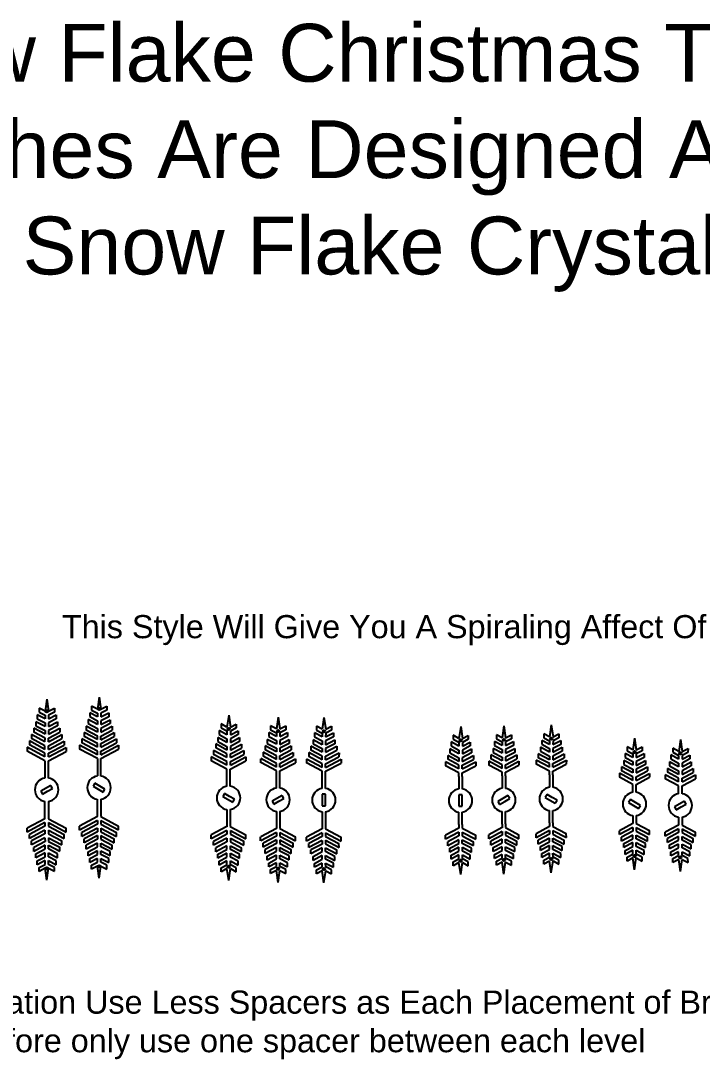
# Model space of a CAD drawing. Extents: x 2648 to 3420, y 240 to 644.
# Drawn here: x 3055.3 to 3202.6, y 240.1 to 464.6 of the extents above; entities that cross this region are included whole.
import ezdxf

# ---------------------------------------------------------------- set-up
doc = ezdxf.new("R2010")
doc.units = 0
doc.header["$MEASUREMENT"] = 0
doc.layers.add('Layer 1', color=7, linetype='Continuous')
doc.styles.get("Standard").update_dxf_attribs({"font": 'ARIAL.TTF', "height": 4})

msp = doc.modelspace()

# ---------------------------------------------------------------- linework, layer by layer
at = {"color": 1, "linetype": 'Continuous'}
for p, q in [((3069.44951, 312.12134), (3069.44749, 311.26191)), ((3075.0366, 312.1082), (3075.03458, 311.24877)), ((3057.64257, 310.28207), (3057.64055, 309.42264)), ((3058.11968, 311.66522), (3058.11765, 310.8058)), ((3063.70677, 311.65208), (3063.70474, 310.79265)), ((3064.17736, 310.26669), (3064.17534, 309.40727)), ((3068.9724, 310.73818), (3068.97038, 309.87876)), ((3071.86019, 309.18101), (3071.86206, 309.97369)), ((3072.61211, 309.17925), (3072.61397, 309.97193)), ((3075.5072, 310.72281), (3075.50517, 309.86338)), ((3057.16648, 308.90187), (3057.16446, 308.04244)), ((3060.52768, 307.08943), (3060.52955, 307.88211)), ((3060.53036, 308.7249), (3060.53223, 309.51758)), ((3061.27726, 307.08766), (3061.27912, 307.88034)), ((3061.28227, 308.72313), (3061.28414, 309.51581)), ((3064.64695, 308.88427), (3064.64493, 308.02485)), ((3068.02078, 307.97938), (3068.01876, 307.11996)), ((3068.49631, 309.35799), (3068.49429, 308.49856)), ((3071.85752, 307.54554), (3071.85938, 308.33822)), ((3072.60709, 307.54378), (3072.60896, 308.33646)), ((3075.97678, 309.34039), (3075.97476, 308.48096)), ((3076.44583, 307.95956), (3076.44381, 307.10014)), ((3056.69094, 307.52327), (3056.68892, 306.66384)), ((3060.52384, 305.45647), (3060.52571, 306.24915)), ((3060.52384, 305.45647), (3060.52571, 306.24915)), ((3061.27342, 305.45471), (3061.27528, 306.24739)), ((3061.27342, 305.45471), (3061.27528, 306.24739)), ((3065.11599, 307.50345), (3065.11397, 306.64402)), ((3071.85367, 305.91259), (3071.85554, 306.70527)), ((3071.85367, 305.91259), (3071.85554, 306.70527)), ((3072.60325, 305.91083), (3072.60511, 306.70351)), ((3072.60325, 305.91083), (3072.60511, 306.70351)), ((3060.52187, 304.61889), (3060.51804, 300.86904)), ((3061.26762, 300.86771), (3061.27145, 304.61713)), ((3071.8517, 305.07501), (3071.84787, 301.32516)), ((3072.59745, 301.32382), (3072.60128, 305.07324)), ((3061.78338, 299.2991), (3059.61832, 298.0491)), ((3061.07585, 298.02458), (3062.15838, 298.64958)), ((3062.15838, 298.64958), (3061.78338, 299.2991)), ((3071.32315, 299.75522), (3070.94815, 299.1057)), ((3070.94815, 299.1057), (3073.11321, 297.8557)), ((3072.40568, 299.13022), (3071.32315, 299.75522)), ((3073.48821, 298.50522), (3072.40568, 299.13022)), ((3059.61832, 298.0491), (3059.99332, 297.39958)), ((3059.99332, 297.39958), (3061.07585, 298.02458)), ((3073.11321, 297.8557), (3073.48821, 298.50522)), ((3060.52187, 292.07979), (3060.51804, 295.82964)), ((3061.26762, 295.83098), (3061.27145, 292.08156)), ((3071.8517, 292.53591), (3071.84787, 296.28576)), ((3072.59745, 296.28709), (3072.60128, 292.53767)), ((3056.69094, 289.17542), (3056.68892, 290.03484)), ((3060.52384, 291.24221), (3060.52571, 290.44953)), ((3060.52384, 291.24221), (3060.52571, 290.44953)), ((3061.27342, 291.24397), (3061.27528, 290.45129)), ((3061.27342, 291.24397), (3061.27528, 290.45129)), ((3065.11599, 289.19524), (3065.11397, 290.05466)), ((3068.02078, 289.63153), (3068.01876, 290.49096)), ((3071.85367, 291.69833), (3071.85554, 290.90565)), ((3071.85367, 291.69833), (3071.85554, 290.90565)), ((3071.85752, 290.06537), (3071.85938, 289.27269)), ((3072.60325, 291.70009), (3072.60511, 290.90741)), ((3072.60325, 291.70009), (3072.60511, 290.90741)), ((3072.60709, 290.06714), (3072.60896, 289.27446)), ((3076.44583, 289.65135), (3076.44381, 290.51078)), ((3057.16648, 287.79681), (3057.16446, 288.65624)), ((3060.52768, 289.60926), (3060.52955, 288.81658)), ((3060.53036, 287.97379), (3060.53223, 287.18111)), ((3061.27726, 289.61102), (3061.27912, 288.81834)), ((3061.28227, 287.97555), (3061.28414, 287.18287)), ((3064.64695, 287.81441), (3064.64493, 288.67384)), ((3068.49631, 288.25293), (3068.49429, 289.11236)), ((3068.9724, 286.87273), (3068.97038, 287.73216)), ((3071.86019, 288.4299), (3071.86206, 287.63722)), ((3072.61211, 288.43167), (3072.61397, 287.63899)), ((3075.5072, 286.88811), (3075.50517, 287.74753)), ((3075.97678, 288.27053), (3075.97476, 289.12995)), ((3057.64257, 286.41662), (3057.64055, 287.27604)), ((3058.11968, 285.03346), (3058.11765, 285.89289)), ((3063.70677, 285.0466), (3063.70474, 285.90603)), ((3064.17736, 286.43199), (3064.17534, 287.29142)), ((3069.44951, 285.48958), (3069.44749, 286.349)), ((3075.0366, 285.50272), (3075.03458, 286.36215))]:
    msp.add_line(p, q, dxfattribs=at)
at = {"color": 4, "linetype": 'Continuous'}
for p, q in [((3097.44421, 308.24364), (3097.44219, 307.38421)), ((3103.0313, 308.23049), (3103.02928, 307.37107)), ((3108.14365, 307.83783), (3108.14163, 306.9784)), ((3113.73074, 307.82468), (3113.72872, 306.96526)), ((3118.03856, 307.76238), (3118.03654, 306.90295)), ((3123.62565, 307.74923), (3123.62363, 306.88981)), ((3096.45912, 305.46346), (3096.4571, 304.60403)), ((3096.9671, 306.86048), (3096.96508, 306.00106)), ((3099.8549, 305.30331), (3099.85676, 306.09599)), ((3100.60681, 305.30154), (3100.60867, 306.09422)), ((3103.5019, 306.84511), (3103.49988, 305.98568)), ((3103.97149, 305.46268), (3103.96946, 304.60326)), ((3107.66655, 306.45467), (3107.66452, 305.59525)), ((3110.55434, 304.8975), (3110.5562, 305.69018)), ((3111.30625, 304.89573), (3111.30812, 305.68841)), ((3114.20134, 306.4393), (3114.19932, 305.57987)), ((3117.56145, 306.37922), (3117.55943, 305.51979)), ((3120.44925, 304.82205), (3120.45111, 305.61473)), ((3121.20116, 304.82028), (3121.20303, 305.61296)), ((3124.09625, 306.36384), (3124.09423, 305.50442)), ((3099.85222, 303.66784), (3099.85408, 304.46052)), ((3100.60179, 303.66608), (3100.60366, 304.45876)), ((3107.15856, 305.05765), (3107.15654, 304.19822)), ((3110.55166, 303.26203), (3110.55353, 304.05471)), ((3111.30124, 303.26027), (3111.3031, 304.05295)), ((3114.67093, 305.05688), (3114.66891, 304.19745)), ((3117.05347, 304.9822), (3117.05145, 304.12277)), ((3120.44657, 303.18658), (3120.44843, 303.97926)), ((3121.19614, 303.18481), (3121.19801, 303.97749)), ((3124.56584, 304.98142), (3124.56381, 304.122)), ((3099.85024, 299.11954), (3099.85024, 302.83583)), ((3100.59982, 299.11821), (3100.59982, 302.8258)), ((3110.54968, 298.71373), (3110.54968, 302.43002)), ((3111.29926, 298.7124), (3111.29926, 302.42)), ((3120.44459, 298.63828), (3120.44459, 302.35457)), ((3121.19417, 298.63695), (3121.19417, 302.34454)), ((3099.32552, 297.5496), (3098.95052, 296.90009)), ((3098.95052, 296.90009), (3101.11558, 295.65009)), ((3100.40805, 296.9246), (3099.32552, 297.5496)), ((3101.49058, 296.2996), (3100.40805, 296.9246)), ((3111.81502, 297.14379), (3109.64996, 295.89379)), ((3111.10749, 295.86928), (3112.19002, 296.49428)), ((3112.19002, 296.49428), (3111.81502, 297.14379)), ((3121.1899, 297.36858), (3120.4399, 297.36858)), ((3120.4399, 297.36858), (3120.4399, 294.86858)), ((3121.1899, 296.11858), (3121.1899, 297.36858)), ((3101.11558, 295.65009), (3101.49058, 296.2996)), ((3109.64996, 295.89379), (3110.02496, 295.24428)), ((3110.02496, 295.24428), (3111.10749, 295.86928)), ((3120.4399, 294.86858), (3121.1899, 294.86858)), ((3121.1899, 294.86858), (3121.1899, 296.11858)), ((3099.85024, 294.08015), (3099.85024, 290.36386)), ((3100.59982, 294.08148), (3100.59982, 290.37388)), ((3110.54968, 293.67434), (3110.54968, 289.95805)), ((3111.29926, 293.67567), (3111.29926, 289.96808)), ((3120.44459, 293.59888), (3120.44459, 289.8826)), ((3121.19417, 293.60022), (3121.19417, 289.89262)), ((3096.45912, 287.73623), (3096.4571, 288.59566)), ((3099.85222, 289.53185), (3099.85408, 288.73917)), ((3099.8549, 287.89638), (3099.85676, 287.1037)), ((3100.60179, 289.53361), (3100.60366, 288.74093)), ((3100.60681, 287.89815), (3100.60867, 287.10547)), ((3103.97149, 287.737), (3103.96946, 288.59643)), ((3107.15856, 287.33042), (3107.15654, 288.18985)), ((3110.55166, 289.12604), (3110.55353, 288.33336)), ((3110.55434, 287.49057), (3110.5562, 286.69789)), ((3111.30124, 289.1278), (3111.3031, 288.33512)), ((3111.30625, 287.49234), (3111.30812, 286.69966)), ((3114.67093, 287.3312), (3114.66891, 288.19062)), ((3117.05347, 287.25497), (3117.05145, 288.11439)), ((3120.44657, 289.05059), (3120.44843, 288.25791)), ((3120.44925, 287.41512), (3120.45111, 286.62244)), ((3121.19614, 289.05235), (3121.19801, 288.25967)), ((3121.20116, 287.41688), (3121.20303, 286.6242)), ((3124.56584, 287.25574), (3124.56381, 288.11517)), ((3096.9671, 286.33921), (3096.96508, 287.19863)), ((3097.44421, 284.95605), (3097.44219, 285.81548)), ((3103.0313, 284.9692), (3103.02928, 285.82862)), ((3103.5019, 286.35458), (3103.49988, 287.21401)), ((3107.66655, 285.9334), (3107.66452, 286.79282)), ((3108.14365, 284.55024), (3108.14163, 285.40967)), ((3113.73074, 284.56339), (3113.72872, 285.42281)), ((3114.20134, 285.94877), (3114.19932, 286.8082)), ((3117.56145, 285.85795), (3117.55943, 286.71737)), ((3118.03856, 284.47479), (3118.03654, 285.33422)), ((3123.62565, 284.48793), (3123.62363, 285.34736)), ((3124.09625, 285.87332), (3124.09423, 286.73275))]:
    msp.add_line(p, q, dxfattribs=at)
at = {"color": 2, "linetype": 'Continuous'}
for p, q in [((3147.59242, 305.79276), (3147.5904, 304.93333)), ((3153.17951, 305.77961), (3153.17749, 304.92019)), ((3156.94921, 305.90907), (3156.94719, 305.04964)), ((3162.53631, 305.89592), (3162.53428, 305.0365)), ((3167.18662, 306.14327), (3167.18459, 305.28385)), ((3172.77371, 306.13013), (3172.77168, 305.2707)), ((3147.11532, 304.4096), (3147.11329, 303.55018)), ((3150.00311, 302.85243), (3150.00497, 303.64511)), ((3150.75502, 302.85067), (3150.75689, 303.64334)), ((3153.65011, 304.39423), (3153.64809, 303.5348)), ((3156.47211, 304.52591), (3156.47008, 303.66648)), ((3159.3599, 302.96874), (3159.36176, 303.76142)), ((3160.11181, 302.96697), (3160.11368, 303.75965)), ((3163.0069, 304.51053), (3163.00488, 303.65111)), ((3166.70951, 304.76011), (3166.70749, 303.90069)), ((3169.5973, 303.20295), (3169.59916, 303.99563)), ((3170.34921, 303.20118), (3170.35108, 303.99386)), ((3173.2443, 304.74474), (3173.24228, 303.88532)), ((3150.00043, 301.21696), (3149.99845, 298.54366)), ((3150.00043, 301.21696), (3150.0023, 302.00964)), ((3150.75001, 301.2152), (3150.74803, 298.54233)), ((3150.75001, 301.2152), (3150.75187, 302.00788)), ((3159.35722, 301.33327), (3159.35524, 298.65997)), ((3159.35722, 301.33327), (3159.35909, 302.12595)), ((3160.1068, 301.3315), (3160.10482, 298.65864)), ((3160.1068, 301.3315), (3160.10866, 302.12418)), ((3169.59462, 301.56747), (3169.59264, 298.89418)), ((3169.59462, 301.56747), (3169.59649, 302.36015)), ((3170.3442, 301.56571), (3170.34222, 298.89284)), ((3170.3442, 301.56571), (3170.34606, 302.35839)), ((3150.74376, 297.27397), (3149.99376, 297.27397)), ((3149.99376, 297.27397), (3149.99376, 294.77397)), ((3150.74376, 296.02397), (3150.74376, 297.27397)), ((3160.62058, 297.09003), (3158.45552, 295.84003)), ((3159.91305, 295.81551), (3160.99558, 296.44051)), ((3160.99558, 296.44051), (3160.62058, 297.09003)), ((3169.06792, 297.32424), (3168.69292, 296.67472)), ((3168.69292, 296.67472), (3170.85798, 295.42472)), ((3170.15045, 296.69924), (3169.06792, 297.32424)), ((3171.23298, 296.07424), (3170.15045, 296.69924)), ((3149.99376, 294.77397), (3150.74376, 294.77397)), ((3150.74376, 294.77397), (3150.74376, 296.02397)), ((3158.45552, 295.84003), (3158.83052, 295.19051)), ((3158.83052, 295.19051), (3159.91305, 295.81551)), ((3170.85798, 295.42472), (3171.23298, 296.07424)), ((3150.00043, 290.83097), (3149.99845, 293.50427)), ((3150.75001, 290.83273), (3150.74803, 293.5056)), ((3159.35722, 290.94728), (3159.35524, 293.62057)), ((3160.1068, 290.94904), (3160.10482, 293.62191)), ((3169.59462, 291.18148), (3169.59264, 293.85478)), ((3170.3442, 291.18325), (3170.34222, 293.85611)), ((3150.00043, 290.83097), (3150.0023, 290.03829)), ((3150.75001, 290.83273), (3150.75187, 290.04005)), ((3159.35722, 290.94728), (3159.35909, 290.1546)), ((3160.1068, 290.94904), (3160.10866, 290.15636)), ((3169.59462, 291.18148), (3169.59649, 290.3888)), ((3170.3442, 291.18325), (3170.34606, 290.39057)), ((3147.11532, 287.63833), (3147.11329, 288.49776)), ((3150.00311, 289.1955), (3150.00497, 288.40282)), ((3150.75502, 289.19727), (3150.75689, 288.40459)), ((3153.65011, 287.6537), (3153.64809, 288.51313)), ((3156.47211, 287.75464), (3156.47008, 288.61406)), ((3159.3599, 289.31181), (3159.36176, 288.51913)), ((3160.11181, 289.31357), (3160.11368, 288.52089)), ((3163.0069, 287.77001), (3163.00488, 288.62944)), ((3166.70951, 287.98884), (3166.70749, 288.84827)), ((3167.18662, 286.60569), (3167.18459, 287.46511)), ((3169.5973, 289.54601), (3169.59916, 288.75333)), ((3170.34921, 289.54778), (3170.35108, 288.7551)), ((3172.77371, 286.61883), (3172.77168, 287.47826)), ((3173.2443, 288.00422), (3173.24228, 288.86364)), ((3147.59242, 286.25517), (3147.5904, 287.1146)), ((3153.17951, 286.26832), (3153.17749, 287.12774)), ((3156.94921, 286.37148), (3156.94719, 287.23091)), ((3162.53631, 286.38462), (3162.53428, 287.24405))]:
    msp.add_line(p, q, dxfattribs=at)
at = {"linetype": 'Continuous'}
for p, q in [((3185.20034, 303.29689), (3185.19832, 302.43747)), ((3190.78743, 303.28375), (3190.78541, 302.42432)), ((3184.72323, 301.91374), (3184.72121, 301.05431)), ((3187.61102, 300.35657), (3187.61289, 301.14925)), ((3188.36294, 300.3548), (3188.3648, 301.14748)), ((3191.25802, 301.89836), (3191.256, 301.03894)), ((3194.6283, 301.5971), (3194.62628, 300.73768)), ((3195.10541, 302.98026), (3195.10339, 302.12083)), ((3200.6925, 302.96711), (3200.69048, 302.10769)), ((3201.1631, 301.58173), (3201.16107, 300.7223)), ((3187.60637, 297.7978), (3187.61021, 299.51378)), ((3188.35594, 297.79646), (3188.35978, 299.51201)), ((3197.51144, 297.48116), (3197.51528, 299.19714)), ((3197.51609, 300.03993), (3197.51796, 300.83261)), ((3198.26101, 297.47983), (3198.26486, 299.19538)), ((3198.26801, 300.03816), (3198.26987, 300.83084)), ((3187.08164, 296.22786), (3186.70664, 295.57834)), ((3186.70664, 295.57834), (3188.87171, 294.32834)), ((3188.16417, 295.60286), (3187.08164, 296.22786)), ((3189.24671, 294.97786), (3188.16417, 295.60286)), ((3188.87171, 294.32834), (3189.24671, 294.97786)), ((3198.77678, 295.91123), (3196.61171, 294.66123)), ((3196.61171, 294.66123), (3196.98671, 294.01171)), ((3196.98671, 294.01171), (3198.06925, 294.63671)), ((3198.06925, 294.63671), (3199.15178, 295.26171)), ((3199.15178, 295.26171), (3198.77678, 295.91123)), ((3187.60637, 292.7584), (3187.61021, 291.04242)), ((3188.35594, 292.75973), (3188.35978, 291.04419)), ((3197.51144, 292.44177), (3197.51528, 290.72579)), ((3198.26101, 292.4431), (3198.26486, 290.72755)), ((3187.61102, 290.19963), (3187.61289, 289.40695)), ((3188.36294, 290.2014), (3188.3648, 289.40872)), ((3197.51609, 289.883), (3197.51796, 289.09032)), ((3198.26801, 289.88477), (3198.26987, 289.09209)), ((3184.72323, 288.64246), (3184.72121, 289.50189)), ((3185.20034, 287.25931), (3185.19832, 288.11873)), ((3190.78743, 287.27245), (3190.78541, 288.13188)), ((3191.25802, 288.65784), (3191.256, 289.51726)), ((3194.6283, 288.32583), (3194.62628, 289.18525)), ((3195.10541, 286.94267), (3195.10339, 287.8021)), ((3200.6925, 286.95582), (3200.69048, 287.81524)), ((3201.1631, 288.3412), (3201.16107, 289.20063))]:
    msp.add_line(p, q, dxfattribs=at)
at = {"color": 1, "linetype": 'Continuous'}
for centre in [(3060.92184, 315.32247), (3072.25168, 315.77859), (3060.92184, 281.37621), (3072.25168, 281.83233)]:
    msp.add_circle(centre, 0.25, dxfattribs=at)
at = {"color": 4, "linetype": 'Continuous'}
for centre in [(3100.24538, 311.47829), (3110.94483, 311.07248), (3120.83973, 310.99703), (3100.24538, 281.7214), (3110.94483, 281.31559), (3120.83973, 281.24013)]:
    msp.add_circle(centre, 0.25, dxfattribs=at)
at = {"color": 2, "linetype": 'Continuous'}
for centre in [(3150.3936, 309.02741), (3159.75039, 309.14372), (3169.98779, 309.37793), (3150.3936, 283.02052), (3159.75039, 283.13682), (3169.98779, 283.37103)]:
    msp.add_circle(centre, 0.25, dxfattribs=at)
at = {"linetype": 'Continuous'}
for centre in [(3188.00151, 306.53155), (3197.90658, 306.21491), (3188.00151, 284.02465), (3197.90658, 283.70802)]:
    msp.add_circle(centre, 0.25, dxfattribs=at)
at = {"color": 1, "linetype": 'Continuous'}
for centre, start, end in [((3060.88835, 298.34934), 98.360649, 261.2515752), ((3060.88835, 298.34934), 278.5644245, 81.4355755), ((3072.21818, 298.80546), 98.360649, 261.2515752), ((3072.21818, 298.80546), 278.5644245, 81.4355755)]:
    msp.add_arc(centre, 2.54676, start, end, dxfattribs=at)
at = {"color": 4, "linetype": 'Continuous'}
for centre, start, end in [((3100.22055, 296.59984), 98.360649, 261.639351), ((3100.22055, 296.59984), 278.5644245, 81.4355755), ((3110.91999, 296.19404), 98.360649, 261.639351), ((3110.91999, 296.19404), 278.5644245, 81.4355755), ((3120.8149, 296.11858), 98.360649, 261.639351), ((3120.8149, 296.11858), 278.5644245, 81.4355755)]:
    msp.add_arc(centre, 2.54676, start, end, dxfattribs=at)
at = {"color": 2, "linetype": 'Continuous'}
for centre, start, end in [((3159.72555, 296.14027), 98.360649, 261.639351), ((3159.72555, 296.14027), 278.5644245, 81.4355755), ((3169.96295, 296.37448), 98.360649, 261.639351), ((3169.96295, 296.37448), 278.5644245, 81.4355755), ((3150.36876, 296.02397), 98.360649, 261.639351), ((3150.36876, 296.02397), 278.5644245, 81.4355755)]:
    msp.add_arc(centre, 2.54676, start, end, dxfattribs=at)
at = {"linetype": 'Continuous'}
for centre, start, end in [((3187.97667, 295.2781), 98.360649, 261.639351), ((3187.97667, 295.2781), 278.5644245, 81.4355755), ((3197.88175, 294.96147), 98.360649, 261.639351), ((3197.88175, 294.96147), 278.5644245, 81.4355755)]:
    msp.add_arc(centre, 2.54676, start, end, dxfattribs=at)
at = {"layer": 'Layer 1', "color": 1}
for p, q in [((3060.92791, 317.90075), (3060.54792, 315.32335)), ((3060.92791, 317.90075), (3061.29576, 315.32159)), ((3072.25774, 318.35687), (3071.87775, 315.77947)), ((3072.25774, 318.35687), (3072.6256, 315.77771)), ((3058.8701, 314.55433), (3058.86905, 313.6993)), ((3060.54393, 313.6626), (3058.8701, 314.55433)), ((3059.28337, 315.9916), (3059.28154, 315.13369)), ((3059.28154, 315.13369), (3060.54442, 314.47647)), ((3060.54792, 315.32335), (3059.28337, 315.9916)), ((3060.54442, 314.47647), (3060.54393, 313.6626)), ((3061.29193, 313.66084), (3062.96995, 314.54468)), ((3061.29528, 314.4747), (3061.29193, 313.66084)), ((3062.56124, 315.12597), (3061.29528, 314.4747)), ((3061.29576, 315.32159), (3062.56345, 315.98388)), ((3062.56345, 315.98388), (3062.56124, 315.12597)), ((3062.96995, 314.54468), (3062.96697, 313.68966)), ((3070.19993, 315.01044), (3070.19888, 314.15542)), ((3071.87377, 314.11872), (3070.19993, 315.01044)), ((3070.6132, 316.44772), (3070.61138, 315.5898)), ((3070.61138, 315.5898), (3071.87426, 314.93258)), ((3071.87775, 315.77947), (3070.6132, 316.44772)), ((3071.87426, 314.93258), (3071.87377, 314.11872)), ((3072.62177, 314.11696), (3074.29978, 315.0008)), ((3072.62511, 314.93082), (3072.62177, 314.11696)), ((3073.89107, 315.58209), (3072.62511, 314.93082)), ((3072.6256, 315.77771), (3073.89328, 316.44)), ((3073.89328, 316.44), (3073.89107, 315.58209)), ((3074.29978, 315.0008), (3074.29681, 314.14578)), ((3060.54084, 311.99991), (3058.56475, 313.05896)), ((3058.56475, 313.05896), (3058.56608, 312.19554)), ((3058.56608, 312.19554), (3060.53934, 311.15417)), ((3058.86905, 313.6993), (3060.54044, 312.81571)), ((3060.54044, 312.81571), (3060.54084, 311.99991)), ((3063.26286, 312.18449), (3061.28472, 311.15242)), ((3061.28721, 311.99816), (3063.26826, 313.0479)), ((3061.29145, 312.81394), (3061.28721, 311.99816)), ((3062.96697, 313.68966), (3061.29145, 312.81394)), ((3063.26826, 313.0479), (3063.26286, 312.18449)), ((3071.86552, 310.81857), (3069.44951, 312.12134)), ((3071.87067, 312.45603), (3069.89458, 313.51508)), ((3069.89458, 313.51508), (3069.89592, 312.65166)), ((3069.89592, 312.65166), (3071.86918, 311.61029)), ((3070.19888, 314.15542), (3071.87027, 313.27183)), ((3071.87027, 313.27183), (3071.87067, 312.45603)), ((3072.61449, 310.81681), (3075.0366, 312.1082)), ((3074.59269, 312.64061), (3072.61456, 311.60854)), ((3072.61704, 312.45427), (3074.59809, 313.50401)), ((3072.62128, 313.27006), (3072.61704, 312.45427)), ((3074.29681, 314.14578), (3072.62128, 313.27006)), ((3074.59809, 313.50401), (3074.59269, 312.64061)), ((3060.53036, 308.7249), (3057.64257, 310.28207)), ((3060.53402, 309.51662), (3058.11765, 310.8058)), ((3060.53568, 310.36245), (3058.11968, 311.66522)), ((3060.53934, 311.15417), (3060.53568, 310.36245)), ((3061.28227, 308.72313), (3064.17736, 310.26669)), ((3061.28234, 309.51486), (3063.70474, 310.79265)), ((3061.28466, 310.36069), (3063.70677, 311.65208)), ((3061.28472, 311.15242), (3061.28466, 310.36069)), ((3071.85938, 308.33742), (3068.97038, 309.87876)), ((3071.86019, 309.18101), (3068.9724, 310.73818)), ((3071.86386, 309.97274), (3069.44749, 311.26191)), ((3071.86918, 311.61029), (3071.86552, 310.81857)), ((3072.60895, 308.33566), (3075.50517, 309.86338)), ((3072.61211, 309.17925), (3075.5072, 310.72281)), ((3072.61217, 309.97098), (3075.03458, 311.24877)), ((3072.61456, 311.60854), (3072.61449, 310.81681)), ((3060.52571, 306.24915), (3057.16446, 308.04244)), ((3060.52768, 307.08943), (3057.16648, 308.90187)), ((3060.52955, 307.88131), (3057.64055, 309.42264)), ((3061.27528, 306.24739), (3064.64493, 308.02485)), ((3061.27726, 307.08766), (3064.64695, 308.88427)), ((3061.27912, 307.87954), (3064.17534, 309.40727)), ((3071.85367, 305.91259), (3068.02078, 307.97938)), ((3071.85554, 306.70527), (3068.49429, 308.49856)), ((3071.85752, 307.54554), (3068.49631, 309.35799)), ((3072.60325, 305.91083), (3076.44583, 307.95956)), ((3072.60511, 306.70351), (3075.97476, 308.48096)), ((3072.60709, 307.54378), (3075.97678, 309.34039)), ((3060.52187, 304.61889), (3056.68892, 306.66384)), ((3060.52384, 305.45647), (3056.69094, 307.52327)), ((3061.27145, 304.61713), (3065.11397, 306.64402)), ((3061.27342, 305.45471), (3065.11599, 307.50345)), ((3071.8517, 305.07501), (3068.01876, 307.11996)), ((3072.60128, 305.07324), (3076.44381, 307.10014)), ((3060.52187, 292.07979), (3056.68892, 290.03484)), ((3061.27145, 292.08156), (3065.11397, 290.05466)), ((3071.8517, 292.53591), (3068.01876, 290.49096)), ((3072.60128, 292.53767), (3076.44381, 290.51078)), ((3060.52384, 291.24221), (3056.69094, 289.17542)), ((3060.52571, 290.44953), (3057.16446, 288.65624)), ((3061.27342, 291.24397), (3065.11599, 289.19524)), ((3061.27528, 290.45129), (3064.64493, 288.67384)), ((3071.85367, 291.69833), (3068.02078, 289.63153)), ((3071.85554, 290.90565), (3068.49429, 289.11236)), ((3071.85752, 290.06537), (3068.49631, 288.25293)), ((3072.60325, 291.70009), (3076.44583, 289.65135)), ((3072.60511, 290.90741), (3075.97476, 289.12995)), ((3072.60709, 290.06714), (3075.97678, 288.27053)), ((3060.52768, 289.60926), (3057.16648, 287.79681)), ((3060.52955, 288.81738), (3057.64055, 287.27604)), ((3060.53036, 287.97379), (3057.64257, 286.41662)), ((3061.27726, 289.61102), (3064.64695, 287.81441)), ((3061.27912, 288.81914), (3064.17534, 287.29142)), ((3061.28227, 287.97555), (3064.17736, 286.43199)), ((3071.85938, 289.27349), (3068.97038, 287.73216)), ((3071.86019, 288.4299), (3068.9724, 286.87273)), ((3071.86386, 287.63818), (3069.44749, 286.349)), ((3072.60895, 289.27526), (3075.50517, 287.74753)), ((3072.61211, 288.43167), (3075.5072, 286.88811)), ((3072.61217, 287.63994), (3075.03458, 286.36215)), ((3060.53402, 287.18206), (3058.11765, 285.89289)), ((3060.53568, 286.33623), (3058.11968, 285.03346)), ((3058.56608, 284.50314), (3060.53934, 285.54451)), ((3060.53934, 285.54451), (3060.53568, 286.33623)), ((3061.28234, 287.18382), (3063.70474, 285.90603)), ((3061.28472, 285.54626), (3061.28466, 286.33799)), ((3061.28466, 286.33799), (3063.70677, 285.0466)), ((3063.26286, 284.51419), (3061.28472, 285.54626)), ((3071.86552, 286.79235), (3069.44951, 285.48958)), ((3071.87067, 285.15489), (3069.89458, 284.09584)), ((3069.89592, 284.95926), (3071.86918, 286.00063)), ((3071.86918, 286.00063), (3071.86552, 286.79235)), ((3071.87027, 284.33909), (3071.87067, 285.15489)), ((3072.61456, 286.00238), (3072.61449, 286.79411)), ((3072.61449, 286.79411), (3075.0366, 285.50272)), ((3074.59269, 284.97031), (3072.61456, 286.00238)), ((3072.62128, 284.34086), (3072.61704, 285.15664)), ((3072.61704, 285.15664), (3074.59809, 284.1069)), ((3060.54084, 284.69877), (3058.56475, 283.63972)), ((3058.56475, 283.63972), (3058.56608, 284.50314)), ((3058.86905, 282.99938), (3060.54044, 283.88297)), ((3058.8701, 282.14436), (3058.86905, 282.99938)), ((3060.54393, 283.03608), (3058.8701, 282.14436)), ((3060.54044, 283.88297), (3060.54084, 284.69877)), ((3060.54442, 282.22222), (3060.54393, 283.03608)), ((3061.29145, 283.88474), (3061.28721, 284.70053)), ((3061.28721, 284.70053), (3063.26826, 283.65079)), ((3062.96697, 283.00902), (3061.29145, 283.88474)), ((3061.29528, 282.22398), (3061.29193, 283.03784)), ((3061.29193, 283.03784), (3062.96995, 282.154)), ((3062.96995, 282.154), (3062.96697, 283.00902)), ((3063.26826, 283.65079), (3063.26286, 284.51419)), ((3069.89458, 284.09584), (3069.89592, 284.95926)), ((3070.19888, 283.4555), (3071.87027, 284.33909)), ((3070.19993, 282.60047), (3070.19888, 283.4555)), ((3071.87377, 283.4922), (3070.19993, 282.60047)), ((3071.87426, 282.67833), (3071.87377, 283.4922)), ((3074.29681, 283.46514), (3072.62128, 284.34086)), ((3072.62511, 282.6801), (3072.62177, 283.49396)), ((3072.62177, 283.49396), (3074.29978, 282.61012)), ((3074.29978, 282.61012), (3074.29681, 283.46514)), ((3074.59809, 284.1069), (3074.59269, 284.97031)), ((3059.28154, 281.565), (3060.54442, 282.22222)), ((3059.28337, 280.70708), (3059.28154, 281.565)), ((3060.54792, 281.37533), (3059.28337, 280.70708)), ((3060.92791, 278.79793), (3060.54792, 281.37533)), ((3060.92791, 278.79793), (3061.29576, 281.37709)), ((3062.56124, 281.57271), (3061.29528, 282.22398)), ((3061.29576, 281.37709), (3062.56345, 280.7148)), ((3062.56345, 280.7148), (3062.56124, 281.57271)), ((3070.61138, 282.02111), (3071.87426, 282.67833)), ((3070.6132, 281.1632), (3070.61138, 282.02111)), ((3071.87775, 281.83145), (3070.6132, 281.1632)), ((3072.25774, 279.25405), (3071.87775, 281.83145)), ((3072.25774, 279.25405), (3072.6256, 281.83321)), ((3073.89107, 282.02883), (3072.62511, 282.6801)), ((3072.6256, 281.83321), (3073.89328, 281.17092)), ((3073.89328, 281.17092), (3073.89107, 282.02883))]:
    msp.add_line(p, q, dxfattribs=at)
at = {"layer": 'Layer 1', "color": 4}
for p, q in [((3100.25244, 314.47917), (3099.87245, 311.90177)), ((3100.25244, 314.47917), (3100.6203, 311.90001)), ((3098.6079, 312.57001), (3098.60608, 311.7121)), ((3099.87245, 311.90177), (3098.6079, 312.57001)), ((3100.6203, 311.90001), (3101.88798, 312.5623)), ((3101.88798, 312.5623), (3101.88577, 311.70439)), ((3109.30735, 312.1642), (3109.30552, 311.30629)), ((3110.5719, 311.49596), (3109.30735, 312.1642)), ((3110.95189, 314.07336), (3110.5719, 311.49596)), ((3110.95189, 314.07336), (3111.31974, 311.4942)), ((3111.31974, 311.4942), (3112.58742, 312.15649)), ((3112.58742, 312.15649), (3112.58521, 311.29858)), ((3119.20225, 312.08875), (3119.20043, 311.23084)), ((3120.4668, 311.42051), (3119.20225, 312.08875)), ((3120.84679, 313.99791), (3120.4668, 311.42051)), ((3120.84679, 313.99791), (3121.21465, 311.41875)), ((3121.21465, 311.41875), (3122.48233, 312.08103)), ((3122.48233, 312.08103), (3122.48012, 311.22312)), ((3098.19463, 311.13274), (3098.19359, 310.27772)), ((3098.19359, 310.27772), (3099.86497, 309.39413)), ((3099.86847, 310.24101), (3098.19463, 311.13274)), ((3098.60608, 311.7121), (3099.86896, 311.05488)), ((3099.86896, 311.05488), (3099.86847, 310.24101)), ((3102.29151, 310.26808), (3100.61598, 309.39236)), ((3100.61647, 310.23925), (3102.29449, 311.1231)), ((3100.61981, 311.05311), (3100.61647, 310.23925)), ((3101.88577, 311.70439), (3100.61981, 311.05311)), ((3102.29449, 311.1231), (3102.29151, 310.26808)), ((3108.89407, 310.72693), (3108.89303, 309.87191)), ((3108.89303, 309.87191), (3110.56442, 308.98832)), ((3110.56791, 309.8352), (3108.89407, 310.72693)), ((3109.30552, 311.30629), (3110.5684, 310.64907)), ((3110.5684, 310.64907), (3110.56791, 309.8352)), ((3112.99095, 309.86227), (3111.31542, 308.98655)), ((3111.31591, 309.83344), (3112.99393, 310.71729)), ((3111.31925, 310.6473), (3111.31591, 309.83344)), ((3112.58521, 311.29858), (3111.31925, 310.6473)), ((3112.99393, 310.71729), (3112.99095, 309.86227)), ((3118.78898, 310.65148), (3118.78794, 309.79646)), ((3120.46282, 309.75975), (3118.78898, 310.65148)), ((3119.20043, 311.23084), (3120.46331, 310.57362)), ((3120.46331, 310.57362), (3120.46282, 309.75975)), ((3121.21082, 309.75799), (3122.88884, 310.64183)), ((3121.21416, 310.57185), (3121.21082, 309.75799)), ((3122.48012, 311.22312), (3121.21416, 310.57185)), ((3122.88884, 310.64183), (3122.88586, 309.78682)), ((3099.86022, 306.94087), (3097.44421, 308.24364)), ((3099.86537, 308.57833), (3097.88928, 309.63738)), ((3097.88928, 309.63738), (3097.89062, 308.77396)), ((3097.89062, 308.77396), (3099.86388, 307.73259)), ((3099.86388, 307.73259), (3099.86022, 306.94087)), ((3099.86497, 309.39413), (3099.86537, 308.57833)), ((3100.60919, 306.9391), (3103.0313, 308.23049)), ((3100.60926, 307.73083), (3100.60919, 306.9391)), ((3102.5874, 308.76291), (3100.60926, 307.73083)), ((3100.61174, 308.57657), (3102.59279, 309.62631)), ((3100.61598, 309.39236), (3100.61174, 308.57657)), ((3102.59279, 309.62631), (3102.5874, 308.76291)), ((3110.55966, 306.53506), (3108.14365, 307.83783)), ((3110.56482, 308.17252), (3108.58873, 309.23157)), ((3108.58873, 309.23157), (3108.59006, 308.36815)), ((3108.59006, 308.36815), (3110.56332, 307.32678)), ((3110.56442, 308.98832), (3110.56482, 308.17252)), ((3111.30864, 306.5333), (3113.73074, 307.82468)), ((3113.28684, 308.3571), (3111.3087, 307.32503)), ((3111.31119, 308.17076), (3113.29224, 309.2205)), ((3111.31542, 308.98655), (3111.31119, 308.17076)), ((3113.29224, 309.2205), (3113.28684, 308.3571)), ((3120.45457, 306.4596), (3118.03856, 307.76238)), ((3120.45972, 308.09706), (3118.48363, 309.15612)), ((3118.48363, 309.15612), (3118.48497, 308.2927)), ((3118.48497, 308.2927), (3120.45823, 307.25133)), ((3118.78794, 309.79646), (3120.45932, 308.91286)), ((3120.45932, 308.91286), (3120.45972, 308.09706)), ((3121.20354, 306.45784), (3123.62565, 307.74923)), ((3123.18175, 308.28165), (3121.20361, 307.24957)), ((3121.20609, 308.09531), (3123.18714, 309.14505)), ((3121.21033, 308.9111), (3121.20609, 308.09531)), ((3122.88586, 309.78682), (3121.21033, 308.9111)), ((3123.18714, 309.14505), (3123.18175, 308.28165)), ((3099.85222, 303.66784), (3096.49102, 305.48028)), ((3099.85408, 304.45972), (3096.96508, 306.00106)), ((3099.8549, 305.30331), (3096.9671, 306.86048)), ((3099.85856, 306.09503), (3097.44219, 307.38421)), ((3100.60179, 303.66608), (3103.97149, 305.46268)), ((3100.60366, 304.45796), (3103.49988, 305.98568)), ((3100.60681, 305.30154), (3103.5019, 306.84511)), ((3100.60687, 306.09327), (3103.02928, 307.37107)), ((3110.55352, 304.05391), (3107.66452, 305.59525)), ((3110.55434, 304.8975), (3107.66655, 306.45467)), ((3110.558, 305.68922), (3108.14163, 306.9784)), ((3110.56332, 307.32678), (3110.55966, 306.53506)), ((3111.3031, 304.05215), (3114.19932, 305.57987)), ((3111.30625, 304.89573), (3114.20134, 306.4393)), ((3111.30632, 305.68746), (3113.72872, 306.96526)), ((3111.3087, 307.32503), (3111.30864, 306.5333)), ((3120.44843, 303.97846), (3117.55943, 305.51979)), ((3120.44925, 304.82205), (3117.56145, 306.37922)), ((3120.45291, 305.61377), (3118.03654, 306.90295)), ((3120.45823, 307.25133), (3120.45457, 306.4596)), ((3121.19801, 303.97669), (3124.09423, 305.50442)), ((3121.20116, 304.82028), (3124.09625, 306.36384)), ((3121.20123, 305.61201), (3123.62363, 306.88981)), ((3121.20361, 307.24957), (3121.20354, 306.45784)), ((3099.85024, 302.82757), (3096.48899, 304.62086)), ((3100.59982, 302.8258), (3103.96946, 304.60326)), ((3110.54968, 302.42176), (3107.18844, 304.21505)), ((3110.55166, 303.26203), (3107.19046, 305.07447)), ((3111.29926, 302.42), (3114.66891, 304.19745)), ((3111.30124, 303.26027), (3114.67093, 305.05688)), ((3120.44459, 302.34631), (3117.08335, 304.1396)), ((3120.44657, 303.18658), (3117.08537, 304.99902)), ((3121.19417, 302.34454), (3124.56381, 304.122)), ((3121.19614, 303.18481), (3124.56584, 304.98142)), ((3099.85024, 290.37212), (3096.48899, 288.57883)), ((3100.59982, 290.37388), (3103.96946, 288.59643)), ((3110.54968, 289.96631), (3107.18844, 288.17302)), ((3111.29926, 289.96808), (3114.66891, 288.19062)), ((3120.44459, 289.89086), (3117.08335, 288.09757)), ((3121.19417, 289.89262), (3124.56381, 288.11517)), ((3099.85222, 289.53185), (3096.49102, 287.71941)), ((3099.85408, 288.73997), (3096.96508, 287.19863)), ((3099.8549, 287.89638), (3096.9671, 286.33921)), ((3100.60179, 289.53361), (3103.97149, 287.737)), ((3100.60366, 288.74173), (3103.49988, 287.21401)), ((3100.60681, 287.89815), (3103.5019, 286.35458)), ((3110.55166, 289.12604), (3107.19046, 287.3136)), ((3110.55352, 288.33416), (3107.66452, 286.79282)), ((3110.55434, 287.49057), (3107.66655, 285.9334)), ((3111.30124, 289.1278), (3114.67093, 287.3312)), ((3111.3031, 288.33592), (3114.19932, 286.8082)), ((3111.30625, 287.49234), (3114.20134, 285.94877)), ((3120.44657, 289.05059), (3117.08537, 287.23814)), ((3120.44843, 288.25871), (3117.55943, 286.71737)), ((3120.44925, 287.41512), (3117.56145, 285.85795)), ((3121.19614, 289.05235), (3124.56584, 287.25574)), ((3121.19801, 288.26047), (3124.09423, 286.73275)), ((3121.20116, 287.41688), (3124.09625, 285.87332)), ((3099.85856, 287.10466), (3097.44219, 285.81548)), ((3099.86022, 286.25882), (3097.44421, 284.95605)), ((3097.89062, 284.42573), (3099.86388, 285.4671)), ((3099.86388, 285.4671), (3099.86022, 286.25882)), ((3100.60687, 287.10642), (3103.02928, 285.82862)), ((3100.60926, 285.46885), (3100.60919, 286.26058)), ((3100.60919, 286.26058), (3103.0313, 284.9692)), ((3102.5874, 284.43678), (3100.60926, 285.46885)), ((3110.558, 286.69885), (3108.14163, 285.40967)), ((3110.55966, 285.85301), (3108.14365, 284.55024)), ((3110.56332, 285.06129), (3110.55966, 285.85301)), ((3111.30632, 286.70061), (3113.72872, 285.42281)), ((3111.3087, 285.06305), (3111.30864, 285.85478)), ((3111.30864, 285.85478), (3113.73074, 284.56339)), ((3120.45291, 286.62339), (3118.03654, 285.33422)), ((3120.45457, 285.77756), (3118.03856, 284.47479)), ((3120.45823, 284.98584), (3120.45457, 285.77756)), ((3121.20123, 286.62515), (3123.62363, 285.34736)), ((3121.20361, 284.98759), (3121.20354, 285.77932)), ((3121.20354, 285.77932), (3123.62565, 284.48793)), ((3099.86537, 284.62136), (3097.88928, 283.56231)), ((3097.88928, 283.56231), (3097.89062, 284.42573)), ((3098.19359, 282.92197), (3099.86497, 283.80556)), ((3098.19463, 282.06695), (3098.19359, 282.92197)), ((3099.86847, 282.95868), (3098.19463, 282.06695)), ((3099.86497, 283.80556), (3099.86537, 284.62136)), ((3099.86896, 282.14481), (3099.86847, 282.95868)), ((3100.61598, 283.80733), (3100.61174, 284.62312)), ((3100.61174, 284.62312), (3102.59279, 283.57338)), ((3102.29151, 282.93161), (3100.61598, 283.80733)), ((3100.61981, 282.14658), (3100.61647, 282.96044)), ((3100.61647, 282.96044), (3102.29449, 282.07659)), ((3102.29449, 282.07659), (3102.29151, 282.93161)), ((3102.59279, 283.57338), (3102.5874, 284.43678)), ((3110.56482, 284.21555), (3108.58873, 283.1565)), ((3108.58873, 283.1565), (3108.59006, 284.01992)), ((3108.59006, 284.01992), (3110.56332, 285.06129)), ((3108.89303, 282.51616), (3110.56442, 283.39975)), ((3110.56442, 283.39975), (3110.56482, 284.21555)), ((3113.28684, 284.03097), (3111.3087, 285.06305)), ((3111.31542, 283.40152), (3111.31119, 284.21731)), ((3111.31119, 284.21731), (3113.29224, 283.16757)), ((3112.99095, 282.5258), (3111.31542, 283.40152)), ((3113.29224, 283.16757), (3113.28684, 284.03097)), ((3120.45972, 284.1401), (3118.48363, 283.08105)), ((3118.48363, 283.08105), (3118.48497, 283.94447)), ((3118.48497, 283.94447), (3120.45823, 284.98584)), ((3118.78794, 282.44071), (3120.45932, 283.3243)), ((3120.45932, 283.3243), (3120.45972, 284.1401)), ((3123.18175, 283.95552), (3121.20361, 284.98759)), ((3121.21033, 283.32607), (3121.20609, 284.14186)), ((3121.20609, 284.14186), (3123.18714, 283.09212)), ((3122.88586, 282.45035), (3121.21033, 283.32607)), ((3123.18714, 283.09212), (3123.18175, 283.95552)), ((3098.60608, 281.48759), (3099.86896, 282.14481)), ((3098.6079, 280.62968), (3098.60608, 281.48759)), ((3099.87245, 281.29792), (3098.6079, 280.62968)), ((3100.25244, 278.72052), (3099.87245, 281.29792)), ((3100.25244, 278.72052), (3100.6203, 281.29968)), ((3101.88577, 281.4953), (3100.61981, 282.14658)), ((3100.6203, 281.29968), (3101.88798, 280.63739)), ((3101.88798, 280.63739), (3101.88577, 281.4953)), ((3108.89407, 281.66114), (3108.89303, 282.51616)), ((3110.56791, 282.55287), (3108.89407, 281.66114)), ((3109.30552, 281.08178), (3110.5684, 281.739)), ((3109.30735, 280.22387), (3109.30552, 281.08178)), ((3110.5719, 280.89211), (3109.30735, 280.22387)), ((3110.5684, 281.739), (3110.56791, 282.55287)), ((3110.95189, 278.31471), (3110.5719, 280.89211)), ((3110.95189, 278.31471), (3111.31974, 280.89387)), ((3111.31925, 281.74077), (3111.31591, 282.55463)), ((3111.31591, 282.55463), (3112.99393, 281.67078)), ((3112.58521, 281.08949), (3111.31925, 281.74077)), ((3111.31974, 280.89387), (3112.58742, 280.23158)), ((3112.58742, 280.23158), (3112.58521, 281.08949)), ((3112.99393, 281.67078), (3112.99095, 282.5258)), ((3118.78898, 281.58569), (3118.78794, 282.44071)), ((3120.46282, 282.47741), (3118.78898, 281.58569)), ((3119.20043, 281.00633), (3120.46331, 281.66355)), ((3119.20225, 280.14841), (3119.20043, 281.00633)), ((3120.4668, 280.81666), (3119.20225, 280.14841)), ((3120.46331, 281.66355), (3120.46282, 282.47741)), ((3120.84679, 278.23926), (3120.4668, 280.81666)), ((3120.84679, 278.23926), (3121.21465, 280.81842)), ((3121.21416, 281.66531), (3121.21082, 282.47917)), ((3121.21082, 282.47917), (3122.88884, 281.59533)), ((3122.48012, 281.01404), (3121.21416, 281.66531)), ((3121.21465, 280.81842), (3122.48233, 280.15613)), ((3122.48233, 280.15613), (3122.48012, 281.01404)), ((3122.88884, 281.59533), (3122.88586, 282.45035))]:
    msp.add_line(p, q, dxfattribs=at)
at = {"layer": 'Layer 1', "color": 2}
for p, q in [((3159.75745, 312.1446), (3159.37746, 309.5672)), ((3159.75745, 312.1446), (3160.1253, 309.56544)), ((3169.99485, 312.3788), (3169.61486, 309.8014)), ((3169.99485, 312.3788), (3170.3627, 309.79964)), ((3148.75612, 310.11914), (3148.75429, 309.26122)), ((3150.02067, 309.45089), (3148.75612, 310.11914)), ((3150.40066, 312.02829), (3150.02067, 309.45089)), ((3150.40066, 312.02829), (3150.76851, 309.44913)), ((3150.76851, 309.44913), (3152.03619, 310.11142)), ((3152.03619, 310.11142), (3152.03398, 309.25351)), ((3158.11291, 310.23544), (3158.11108, 309.37753)), ((3159.37746, 309.5672), (3158.11291, 310.23544)), ((3160.1253, 309.56544), (3161.39298, 310.22772)), ((3161.39298, 310.22772), (3161.39077, 309.36981)), ((3168.35031, 310.46965), (3168.34848, 309.61173)), ((3169.61486, 309.8014), (3168.35031, 310.46965)), ((3170.3627, 309.79964), (3171.63038, 310.46193)), ((3171.63038, 310.46193), (3171.62817, 309.60402)), ((3148.34284, 308.68186), (3148.3418, 307.82684)), ((3148.3418, 307.82684), (3150.01319, 306.94325)), ((3150.01668, 307.79013), (3148.34284, 308.68186)), ((3148.75429, 309.26122), (3150.01717, 308.604)), ((3150.01717, 308.604), (3150.01668, 307.79013)), ((3152.43972, 307.8172), (3150.76419, 306.94148)), ((3150.76468, 307.78838), (3152.4427, 308.67222)), ((3150.76802, 308.60224), (3150.76468, 307.78838)), ((3152.03398, 309.25351), (3150.76802, 308.60224)), ((3152.4427, 308.67222), (3152.43972, 307.8172)), ((3157.69963, 308.79817), (3157.69859, 307.94315)), ((3157.69859, 307.94315), (3159.36998, 307.05955)), ((3159.37347, 307.90644), (3157.69963, 308.79817)), ((3158.11108, 309.37753), (3159.37396, 308.72031)), ((3159.37396, 308.72031), (3159.37347, 307.90644)), ((3161.79651, 307.93351), (3160.12098, 307.05779)), ((3160.12147, 307.90468), (3161.79949, 308.78852)), ((3160.12481, 308.71854), (3160.12147, 307.90468)), ((3161.39077, 309.36981), (3160.12481, 308.71854)), ((3161.79949, 308.78852), (3161.79651, 307.93351)), ((3167.93703, 309.03237), (3167.93599, 308.17735)), ((3167.93599, 308.17735), (3169.60738, 307.29376)), ((3169.61087, 308.14065), (3167.93703, 309.03237)), ((3168.34848, 309.61173), (3169.61136, 308.95451)), ((3169.61136, 308.95451), (3169.61087, 308.14065)), ((3172.03391, 308.16771), (3170.35839, 307.29199)), ((3170.35887, 308.13889), (3172.03689, 309.02273)), ((3170.36222, 308.95275), (3170.35887, 308.13889)), ((3171.62817, 309.60402), (3170.36222, 308.95275)), ((3172.03689, 309.02273), (3172.03391, 308.16771)), ((3150.00843, 304.48999), (3147.59242, 305.79276)), ((3150.01359, 306.12745), (3148.0375, 307.1865)), ((3148.0375, 307.1865), (3148.03883, 306.32308)), ((3148.03883, 306.32308), (3150.01209, 305.28171)), ((3150.01319, 306.94325), (3150.01359, 306.12745)), ((3150.75741, 304.48823), (3153.17951, 305.77961)), ((3152.73561, 306.31203), (3150.75747, 305.27996)), ((3150.75996, 306.12569), (3152.74101, 307.17543)), ((3150.76419, 306.94148), (3150.75996, 306.12569)), ((3152.74101, 307.17543), (3152.73561, 306.31203)), ((3159.36522, 304.60629), (3156.94921, 305.90907)), ((3159.37038, 306.24375), (3157.39429, 307.30281)), ((3157.39429, 307.30281), (3157.39562, 306.43939)), ((3157.39562, 306.43939), (3159.36888, 305.39802)), ((3159.36888, 305.39802), (3159.36522, 304.60629)), ((3159.36998, 307.05955), (3159.37038, 306.24375)), ((3160.1142, 304.60453), (3162.53631, 305.89592)), ((3160.11426, 305.39626), (3160.1142, 304.60453)), ((3162.0924, 306.42834), (3160.11426, 305.39626)), ((3160.11675, 306.242), (3162.0978, 307.29174)), ((3160.12098, 307.05779), (3160.11675, 306.242)), ((3162.0978, 307.29174), (3162.0924, 306.42834)), ((3169.60262, 304.8405), (3167.18662, 306.14327)), ((3169.60778, 306.47796), (3167.63169, 307.53701)), ((3167.63169, 307.53701), (3167.63302, 306.67359)), ((3167.63302, 306.67359), (3169.60628, 305.63222)), ((3169.60628, 305.63222), (3169.60262, 304.8405)), ((3169.60738, 307.29376), (3169.60778, 306.47796)), ((3170.3516, 304.83874), (3172.77371, 306.13013)), ((3170.35166, 305.63047), (3170.3516, 304.83874)), ((3172.3298, 306.66254), (3170.35166, 305.63047)), ((3170.35415, 306.4762), (3172.3352, 307.52595)), ((3170.35839, 307.29199), (3170.35415, 306.4762)), ((3172.3352, 307.52595), (3172.3298, 306.66254)), ((3150.00229, 302.00884), (3147.11329, 303.55018)), ((3150.00311, 302.85243), (3147.11532, 304.4096)), ((3150.00677, 303.64416), (3147.5904, 304.93333)), ((3150.01209, 305.28171), (3150.00843, 304.48999)), ((3150.75187, 302.00708), (3153.64809, 303.5348)), ((3150.75502, 302.85067), (3153.65011, 304.39423)), ((3150.75509, 303.6424), (3153.17749, 304.92019)), ((3150.75747, 305.27996), (3150.75741, 304.48823)), ((3159.35908, 302.12515), (3156.47008, 303.66648)), ((3159.3599, 302.96874), (3156.47211, 304.52591)), ((3159.36356, 303.76046), (3156.94719, 305.04964)), ((3160.10866, 302.12338), (3163.00488, 303.65111)), ((3160.11181, 302.96697), (3163.0069, 304.51053)), ((3160.11188, 303.7587), (3162.53428, 305.0365)), ((3169.59648, 302.35935), (3166.70749, 303.90069)), ((3169.5973, 303.20295), (3166.70951, 304.76011)), ((3169.60096, 303.99467), (3167.18459, 305.28385)), ((3170.34606, 302.35759), (3173.24228, 303.88532)), ((3170.34921, 303.20118), (3173.2443, 304.74474)), ((3170.34928, 303.99291), (3172.77168, 305.2707)), ((3150.00229, 290.03909), (3147.11329, 288.49776)), ((3150.75187, 290.04086), (3153.64809, 288.51313)), ((3159.35908, 290.1554), (3156.47008, 288.61406)), ((3160.10866, 290.15716), (3163.00488, 288.62944)), ((3169.59648, 290.3896), (3166.70749, 288.84827)), ((3170.34606, 290.39137), (3173.24228, 288.86364)), ((3150.00311, 289.1955), (3147.11532, 287.63833)), ((3150.00677, 288.40378), (3147.5904, 287.1146)), ((3150.00843, 287.55794), (3147.59242, 286.25517)), ((3150.01209, 286.76622), (3150.00843, 287.55794)), ((3150.75502, 289.19727), (3153.65011, 287.6537)), ((3150.75509, 288.40554), (3153.17749, 287.12774)), ((3150.75747, 286.76798), (3150.75741, 287.55971)), ((3150.75741, 287.55971), (3153.17951, 286.26832)), ((3159.3599, 289.31181), (3156.47211, 287.75464)), ((3159.36356, 288.52008), (3156.94719, 287.23091)), ((3159.36522, 287.67425), (3156.94921, 286.37148)), ((3159.36888, 286.88253), (3159.36522, 287.67425)), ((3160.11181, 289.31357), (3163.0069, 287.77001)), ((3160.11188, 288.52184), (3162.53428, 287.24405)), ((3160.11426, 286.88428), (3160.1142, 287.67601)), ((3160.1142, 287.67601), (3162.53631, 286.38462)), ((3169.5973, 289.54601), (3166.70951, 287.98884)), ((3169.60096, 288.75429), (3167.18459, 287.46511)), ((3169.60262, 287.90846), (3167.18662, 286.60569)), ((3169.60628, 287.11673), (3169.60262, 287.90846)), ((3170.34921, 289.54778), (3173.2443, 288.00422)), ((3170.34928, 288.75605), (3172.77168, 287.47826)), ((3170.35166, 287.11849), (3170.3516, 287.91022)), ((3170.3516, 287.91022), (3172.77371, 286.61883)), ((3150.01359, 285.92049), (3148.0375, 284.86143)), ((3148.0375, 284.86143), (3148.03883, 285.72485)), ((3148.03883, 285.72485), (3150.01209, 286.76622)), ((3150.01319, 285.10469), (3150.01359, 285.92049)), ((3152.73561, 285.7359), (3150.75747, 286.76798)), ((3150.76419, 285.10645), (3150.75996, 285.92224)), ((3150.75996, 285.92224), (3152.74101, 284.8725)), ((3152.74101, 284.8725), (3152.73561, 285.7359)), ((3159.37038, 286.03679), (3157.39429, 284.97774)), ((3157.39429, 284.97774), (3157.39562, 285.84116)), ((3157.39562, 285.84116), (3159.36888, 286.88253)), ((3157.69859, 284.3374), (3159.36998, 285.22099)), ((3159.36998, 285.22099), (3159.37038, 286.03679)), ((3162.0924, 285.85221), (3160.11426, 286.88428)), ((3160.12098, 285.22276), (3160.11675, 286.03855)), ((3160.11675, 286.03855), (3162.0978, 284.98881)), ((3161.79651, 284.34704), (3160.12098, 285.22276)), ((3162.0978, 284.98881), (3162.0924, 285.85221)), ((3169.60778, 286.271), (3167.63169, 285.21195)), ((3167.63169, 285.21195), (3167.63302, 286.07537)), ((3167.63302, 286.07537), (3169.60628, 287.11673)), ((3167.93599, 284.5716), (3169.60738, 285.4552)), ((3169.60738, 285.4552), (3169.60778, 286.271)), ((3172.3298, 286.08642), (3170.35166, 287.11849)), ((3170.35839, 285.45696), (3170.35415, 286.27275)), ((3170.35415, 286.27275), (3172.3352, 285.22301)), ((3172.03391, 284.58125), (3170.35839, 285.45696)), ((3172.3352, 285.22301), (3172.3298, 286.08642)), ((3148.3418, 284.22109), (3150.01319, 285.10469)), ((3148.34284, 283.36607), (3148.3418, 284.22109)), ((3150.01668, 284.2578), (3148.34284, 283.36607)), ((3148.75429, 282.78671), (3150.01717, 283.44393)), ((3150.01717, 283.44393), (3150.01668, 284.2578)), ((3152.43972, 284.23073), (3150.76419, 285.10645)), ((3150.76802, 283.4457), (3150.76468, 284.25956)), ((3150.76468, 284.25956), (3152.4427, 283.37572)), ((3152.03398, 282.79443), (3150.76802, 283.4457)), ((3152.4427, 283.37572), (3152.43972, 284.23073)), ((3157.69963, 283.48238), (3157.69859, 284.3374)), ((3159.37347, 284.3741), (3157.69963, 283.48238)), ((3158.11108, 282.90302), (3159.37396, 283.56024)), ((3158.11291, 282.0451), (3158.11108, 282.90302)), ((3159.37396, 283.56024), (3159.37347, 284.3741)), ((3160.12481, 283.562), (3160.12147, 284.37586)), ((3160.12147, 284.37586), (3161.79949, 283.49202)), ((3161.39077, 282.91073), (3160.12481, 283.562)), ((3161.39298, 282.05282), (3161.39077, 282.91073)), ((3161.79949, 283.49202), (3161.79651, 284.34704)), ((3167.93703, 283.71658), (3167.93599, 284.5716)), ((3169.61087, 284.60831), (3167.93703, 283.71658)), ((3168.34848, 283.13722), (3169.61136, 283.79444)), ((3168.35031, 282.27931), (3168.34848, 283.13722)), ((3169.61486, 282.94756), (3168.35031, 282.27931)), ((3169.61136, 283.79444), (3169.61087, 284.60831)), ((3169.99485, 280.37015), (3169.61486, 282.94756)), ((3169.99485, 280.37015), (3170.3627, 282.94931)), ((3170.36222, 283.79621), (3170.35887, 284.61007)), ((3170.35887, 284.61007), (3172.03689, 283.72623)), ((3171.62817, 283.14494), (3170.36222, 283.79621)), ((3170.3627, 282.94931), (3171.63038, 282.28703)), ((3171.63038, 282.28703), (3171.62817, 283.14494)), ((3172.03689, 283.72623), (3172.03391, 284.58125)), ((3148.75612, 281.9288), (3148.75429, 282.78671)), ((3150.02067, 282.59704), (3148.75612, 281.9288)), ((3150.40066, 280.01964), (3150.02067, 282.59704)), ((3150.40066, 280.01964), (3150.76851, 282.5988)), ((3150.76851, 282.5988), (3152.03619, 281.93651)), ((3152.03619, 281.93651), (3152.03398, 282.79443)), ((3159.37746, 282.71335), (3158.11291, 282.0451)), ((3159.75745, 280.13595), (3159.37746, 282.71335)), ((3159.75745, 280.13595), (3160.1253, 282.71511)), ((3160.1253, 282.71511), (3161.39298, 282.05282))]:
    msp.add_line(p, q, dxfattribs=at)
at = {"layer": 'Layer 1'}
for p, q in [((3186.36403, 307.62327), (3186.3622, 306.76536)), ((3187.62858, 306.95502), (3186.36403, 307.62327)), ((3188.00857, 309.53242), (3187.62858, 306.95502)), ((3188.00857, 309.53242), (3188.37643, 306.95326)), ((3188.37643, 306.95326), (3189.64411, 307.61555)), ((3189.64411, 307.61555), (3189.6419, 306.75764)), ((3197.91364, 309.21579), (3197.53365, 306.63839)), ((3197.91364, 309.21579), (3198.2815, 306.63663)), ((3185.95076, 306.186), (3185.94971, 305.33097)), ((3187.6246, 305.29427), (3185.95076, 306.186)), ((3186.3622, 306.76536), (3187.62508, 306.10814)), ((3187.62508, 306.10814), (3187.6246, 305.29427)), ((3188.3726, 305.29251), (3190.05061, 306.17635)), ((3188.37594, 306.10637), (3188.3726, 305.29251)), ((3189.6419, 306.75764), (3188.37594, 306.10637)), ((3190.05061, 306.17635), (3190.04763, 305.32133)), ((3195.85583, 305.86936), (3195.85478, 305.01434)), ((3197.52967, 304.97763), (3195.85583, 305.86936)), ((3196.2691, 307.30663), (3196.26727, 306.44872)), ((3196.26727, 306.44872), (3197.53015, 305.7915)), ((3197.53365, 306.63839), (3196.2691, 307.30663)), ((3197.53015, 305.7915), (3197.52967, 304.97763)), ((3198.27767, 304.97587), (3199.95568, 305.85972)), ((3198.28101, 305.78973), (3198.27767, 304.97587)), ((3199.54697, 306.44101), (3198.28101, 305.78973)), ((3198.2815, 306.63663), (3199.54918, 307.29892)), ((3199.54918, 307.29892), (3199.54697, 306.44101)), ((3199.95568, 305.85972), (3199.95271, 305.0047)), ((3187.61634, 301.99412), (3185.20034, 303.29689)), ((3187.6215, 303.63158), (3185.64541, 304.69063)), ((3185.64541, 304.69063), (3185.64674, 303.82721)), ((3185.64674, 303.82721), (3187.62, 302.78584)), ((3185.94971, 305.33097), (3187.6211, 304.44738)), ((3187.6211, 304.44738), (3187.6215, 303.63158)), ((3188.36532, 301.99236), (3190.78743, 303.28375)), ((3190.34352, 303.81616), (3188.36538, 302.78409)), ((3188.36787, 303.62983), (3190.34892, 304.67957)), ((3188.37211, 304.44561), (3188.36787, 303.62983)), ((3190.04763, 305.32133), (3188.37211, 304.44561)), ((3190.34892, 304.67957), (3190.34352, 303.81616)), ((3197.52657, 303.31495), (3195.55048, 304.374)), ((3195.55048, 304.374), (3195.55182, 303.51058)), ((3195.55182, 303.51058), (3197.52508, 302.46921)), ((3195.85478, 305.01434), (3197.52617, 304.13075)), ((3197.52617, 304.13075), (3197.52657, 303.31495)), ((3200.24859, 303.49953), (3198.27046, 302.46746)), ((3198.27294, 303.31319), (3200.25399, 304.36293)), ((3198.27718, 304.12898), (3198.27294, 303.31319)), ((3199.95271, 305.0047), (3198.27718, 304.12898)), ((3200.25399, 304.36293), (3200.24859, 303.49953)), ((3187.61021, 299.51297), (3184.72121, 301.05431)), ((3187.61102, 300.35657), (3184.72323, 301.91374)), ((3187.61468, 301.14829), (3185.19832, 302.43747)), ((3187.62, 302.78584), (3187.61634, 301.99412)), ((3188.35978, 299.51121), (3191.256, 301.03894)), ((3188.36294, 300.3548), (3191.25802, 301.89836)), ((3188.363, 301.14653), (3190.78541, 302.42432)), ((3188.36538, 302.78409), (3188.36532, 301.99236)), ((3197.51609, 300.03993), (3194.6283, 301.5971)), ((3197.51975, 300.83165), (3195.10339, 302.12083)), ((3197.52142, 301.67749), (3195.10541, 302.98026)), ((3197.52508, 302.46921), (3197.52142, 301.67749)), ((3198.26801, 300.03816), (3201.1631, 301.58173)), ((3198.26807, 300.82989), (3200.69048, 302.10769)), ((3198.27039, 301.67573), (3200.6925, 302.96711)), ((3198.27046, 302.46746), (3198.27039, 301.67573)), ((3197.51528, 299.19634), (3194.62628, 300.73768)), ((3198.26485, 299.19458), (3201.16107, 300.7223)), ((3187.61021, 291.04323), (3184.72121, 289.50189)), ((3187.61102, 290.19963), (3184.72323, 288.64246)), ((3188.35978, 291.04499), (3191.256, 289.51726)), ((3188.36294, 290.2014), (3191.25802, 288.65784)), ((3197.51528, 290.72659), (3194.62628, 289.18525)), ((3197.51609, 289.883), (3194.6283, 288.32583)), ((3198.26485, 290.72836), (3201.16107, 289.20063)), ((3198.26801, 289.88477), (3201.1631, 288.3412)), ((3187.61468, 289.40791), (3185.19832, 288.11873)), ((3187.61634, 288.56208), (3185.20034, 287.25931)), ((3185.64674, 286.72899), (3187.62, 287.77036)), ((3187.62, 287.77036), (3187.61634, 288.56208)), ((3188.363, 289.40967), (3190.78541, 288.13188)), ((3188.36538, 287.77211), (3188.36532, 288.56384)), ((3188.36532, 288.56384), (3190.78743, 287.27245)), ((3190.34352, 286.74004), (3188.36538, 287.77211)), ((3197.51975, 289.09128), (3195.10339, 287.8021)), ((3197.52142, 288.24544), (3195.10541, 286.94267)), ((3195.55182, 286.41235), (3197.52508, 287.45372)), ((3197.52508, 287.45372), (3197.52142, 288.24544)), ((3198.26807, 289.09304), (3200.69048, 287.81524)), ((3198.27046, 287.45548), (3198.27039, 288.24721)), ((3198.27039, 288.24721), (3200.6925, 286.95582)), ((3200.24859, 286.4234), (3198.27046, 287.45548)), ((3187.6215, 286.92462), (3185.64541, 285.86557)), ((3185.64541, 285.86557), (3185.64674, 286.72899)), ((3185.94971, 285.22523), (3187.6211, 286.10882)), ((3185.95076, 284.3702), (3185.94971, 285.22523)), ((3187.6246, 285.26193), (3185.95076, 284.3702)), ((3187.6211, 286.10882), (3187.6215, 286.92462)), ((3187.62508, 284.44806), (3187.6246, 285.26193)), ((3188.37211, 286.11059), (3188.36787, 286.92637)), ((3188.36787, 286.92637), (3190.34892, 285.87663)), ((3190.04763, 285.23487), (3188.37211, 286.11059)), ((3188.37594, 284.44983), (3188.3726, 285.26369)), ((3188.3726, 285.26369), (3190.05061, 284.37985)), ((3190.05061, 284.37985), (3190.04763, 285.23487)), ((3190.34892, 285.87663), (3190.34352, 286.74004)), ((3197.52657, 286.60798), (3195.55048, 285.54893)), ((3195.55048, 285.54893), (3195.55182, 286.41235)), ((3195.85478, 284.90859), (3197.52617, 285.79219)), ((3197.52617, 285.79219), (3197.52657, 286.60798)), ((3198.27718, 285.79395), (3198.27294, 286.60974)), ((3198.27294, 286.60974), (3200.25399, 285.56)), ((3199.95271, 284.91823), (3198.27718, 285.79395)), ((3200.25399, 285.56), (3200.24859, 286.4234)), ((3186.3622, 283.79084), (3187.62508, 284.44806)), ((3186.36403, 282.93293), (3186.3622, 283.79084)), ((3187.62858, 283.60118), (3186.36403, 282.93293)), ((3188.00857, 281.02378), (3187.62858, 283.60118)), ((3188.00857, 281.02378), (3188.37643, 283.60294)), ((3189.6419, 283.79856), (3188.37594, 284.44983)), ((3188.37643, 283.60294), (3189.64411, 282.94065)), ((3189.64411, 282.94065), (3189.6419, 283.79856)), ((3195.85583, 284.05357), (3195.85478, 284.90859)), ((3197.52967, 284.9453), (3195.85583, 284.05357)), ((3196.26727, 283.47421), (3197.53015, 284.13143)), ((3196.2691, 282.6163), (3196.26727, 283.47421)), ((3197.53365, 283.28454), (3196.2691, 282.6163)), ((3197.53015, 284.13143), (3197.52967, 284.9453)), ((3197.91364, 280.70714), (3197.53365, 283.28454)), ((3197.91364, 280.70714), (3198.2815, 283.2863)), ((3198.28101, 284.1332), (3198.27767, 284.94706)), ((3198.27767, 284.94706), (3199.95568, 284.06322)), ((3199.54697, 283.48193), (3198.28101, 284.1332)), ((3198.2815, 283.2863), (3199.54918, 282.62401)), ((3199.54918, 282.62401), (3199.54697, 283.48193)), ((3199.95568, 284.06322), (3199.95271, 284.91823))]:
    msp.add_line(p, q, dxfattribs=at)

# ---------------------------------------------------------------- texts
at = {"color": 8, "linetype": 'Continuous', "attachment_point": 1}
for s, insert, char_height, width in [('{\\C256;3mm Snow Flake Christmas Tree\\PThe Branches Are Designed Around\\P An Actual Snow Flake Crystal}', (2971.23992, 463.93653), 12.5, 316.6998349), ('This Style Will Give You A Spiraling Affect Of The Branches', (3064.18831, 336.1151), 5, 277.9479574), ('If Using This Section Configuration Use Less Spacers as Each Placement of Branch\\Ptakes up A 3mm Space Therefore only use one spacer between each level', (2959.73035, 254.93538), 5, 317.5921714)]:
    msp.add_mtext(s, dxfattribs=dict(at, insert=insert, char_height=char_height, width=width))

doc.saveas('drawing.dxf')
